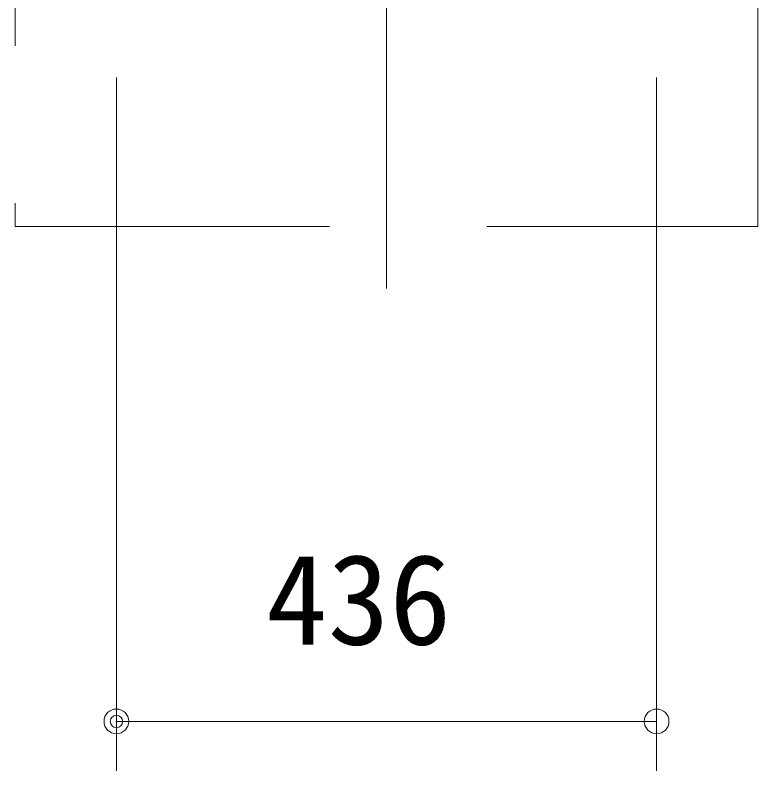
# Model space of a CAD drawing. Units: millimetres at full size, sheet at 1:20; details may follow other scales. Extents: x 10 to 16810, y -4 to 11884.
# Drawn here: x 5280 to 5880, y 7981 to 8592 of the extents above; entities that cross this region are included whole.
import ezdxf
from ezdxf.enums import TextEntityAlignment as Align

# ---------------------------------------------------------------- set-up
doc = ezdxf.new("R2010")
doc.units = ezdxf.units.MM
doc.header["$LTSCALE"] = 20
doc.header["$PDMODE"] = 32
doc.header["$PDSIZE"] = 10
doc.linetypes.add('USER1', pattern=[50.8, 31.75, -6.35, 6.35, -6.35])
doc.linetypes.add('USER2', pattern=[19.05, 12.7, -6.35])
doc.layers.add('LY_5', color=2, linetype='Continuous', lineweight=18)
doc.layers.add('LY_6', color=7, linetype='Continuous', lineweight=0)
doc.styles.add('ＭＳ ゴシック', font='')
doc.styles.get('ＭＳ ゴシック').set_extended_font_data('MS Gothic')

# ---------------------------------------------------------------- blocks, each defined once
blk = doc.blocks.new('-012-_DOTBLANK')
at = {"color": 7, "linetype": 'Continuous', "lineweight": 0}
blk.add_line((-0.5, 0), (-1, 0), dxfattribs=at)
blk.add_circle((0, 0), 0.5, dxfattribs=at)

msp = doc.modelspace()

# ---------------------------------------------------------------- linework, layer by layer
at = {"layer": 'LY_5', "color": 7, "linetype": 'USER1', "lineweight": 0}
msp.add_line((5579.62, 8370.94), (5579.62, 10426.17), dxfattribs=at)
at = {"layer": 'LY_5', "color": 7, "linetype": 'USER2', "lineweight": 0}
for p, q in [((5279.62, 8820.94), (5279.62, 8420.94)), ((5879.62, 8420.94), (5879.62, 8820.94)), ((5279.62, 8420.94), (5879.62, 8420.94))]:
    msp.add_line(p, q, dxfattribs=at)
at = {"layer": 'LY_6'}
for p, q in [((5361.42, 8541.44), (5361.42, 7980.94)), ((5797.82, 8541.44), (5797.82, 7980.94)), ((5797.82, 8020.94), (5361.42, 8020.94))]:
    msp.add_line(p, q, dxfattribs=at)
msp.add_point((5361.42, 8020.94), dxfattribs=at)

# ---------------------------------------------------------------- block references
at = {"layer": 'LY_6', "xscale": 20, "yscale": 20, "rotation": 180}
msp.add_blockref('-012-_DOTBLANK', (5361.42, 8020.94), dxfattribs=at)
at = {"layer": 'LY_6', "xscale": 20, "yscale": 20}
msp.add_blockref('-012-_DOTBLANK', (5797.82, 8020.94), dxfattribs=at)

# ---------------------------------------------------------------- texts
at = {"layer": 'LY_6', "style": 'ＭＳ ゴシック'}
msp.add_text('436', height=73.31, dxfattribs=at).set_placement((5482.27, 8060.94), align=Align.BOTTOM_LEFT)

doc.saveas('drawing.dxf')
